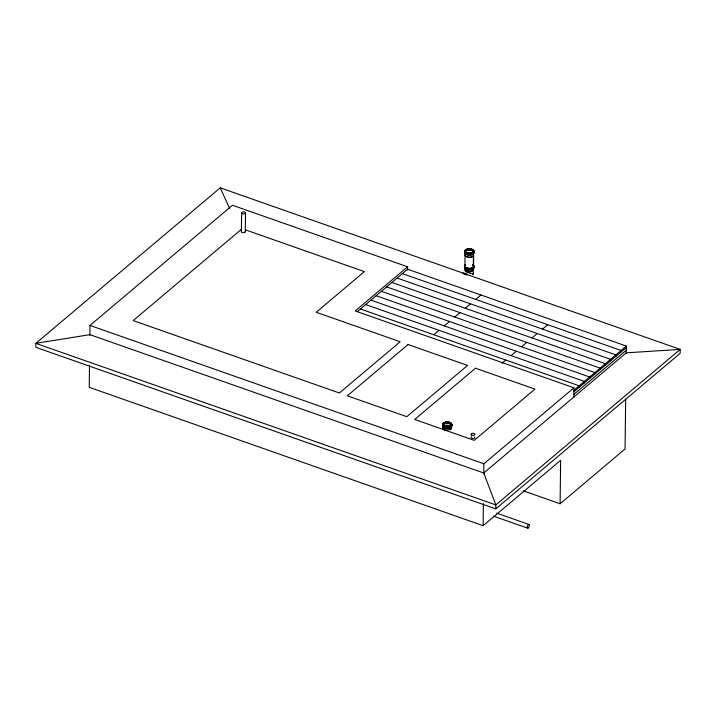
<?xml version="1.0" encoding="UTF-8"?>
<svg xmlns="http://www.w3.org/2000/svg" width="716" height="716" viewBox="0 0 716 716"><rect width="100%" height="100%" fill="white"/><g stroke="black" fill="none" stroke-linecap="round" stroke-linejoin="round"><path stroke-width="1.07" d="M464.944 268.992L465.051 254.896L465.713 253.741M473.312 265.976L473.383 256.212M473.562 265.976L473.652 255.138A4.305 2.345 0.4 0 1 469.168 257.357A4.305 2.345 0.4 0 1 465.051 254.896L465.248 254.287M89.5 365.223L89.232 387.329L483.112 525.678L560.637 460.298L560.109 503.76L523.28 490.818M89.867 335.383L89.992 325.431L232.467 205.259L407.601 266.782L407.556 270.066M241.39 231.76L241.623 212.894M245.302 231.868L245.534 213.01A1.96 1.056 0.7 0 0 242.67 212.008A1.96 1.056 0.7 0 0 242.527 213.833A1.96 1.056 0.7 0 0 245.534 213.01M483.112 525.678L483.381 503.572M483.748 473.732L483.873 463.78L573.963 387.795L355.217 310.959L407.601 266.782M495.767 508.87L495.821 504.914L483.756 472.999L89.876 334.649L35.845 343.349L35.8 347.305L495.767 508.87L680.155 353.355L680.2 349.399L220.233 187.834L35.845 343.349L495.821 504.914L680.2 349.399L626.232 352.836L483.756 472.999M573.847 397.675L573.963 387.795M579.154 387.329L579.172 385.808L360.425 308.981M584.399 382.908L584.417 381.395L365.661 304.56M589.635 378.487L589.653 376.974L370.906 300.138M594.871 374.074L594.889 372.562L376.142 295.726M600.106 369.653L600.124 368.14L381.377 291.305M605.351 365.241L605.369 363.719L386.613 286.883M610.587 360.819L610.605 359.307L391.858 282.471M615.823 356.398L615.841 354.885L397.094 278.05M621.058 351.986L621.076 350.464L402.329 273.628M625.668 398.991L625.059 448.977L560.109 503.76M626.232 353.489L626.321 346.052L407.565 269.216L357.436 311.514M473.437 272.554L473.5 271.999M473.097 273.073L472.632 274.649M473.33 273.118L472.846 274.738M241.292 229.406L133.185 320.58L339.384 393.003L400.146 341.756L316.212 312.274L364.399 271.632L245.302 229.8M433.78 334.739L439.024 330.327M444.26 325.905L449.496 321.493M454.732 317.072L459.976 312.65M465.212 308.238L470.448 303.817M475.692 299.395L480.928 294.983M502.077 363.209L505.818 360.05M511.054 355.637L516.299 351.207M521.534 346.804L526.77 342.373M532.006 337.97L537.251 333.54M542.486 329.127L547.722 324.697M573.937 390.229L626.321 346.052M573.919 391.741L626.303 347.564M573.883 394.382L626.267 350.196M465.346 271.543L470.815 273.593M89.992 325.431L483.873 463.78M496.761 513.148L528.954 524.461M493.405 516.12L527.683 528.157M472.327 253.536L470.555 252.909A4.045 2.211 0.4 0 0 466.608 253.375M451.035 426.566C448.86 424.821 444.189 424.472 442.927 427.398C443.956 430.629 450.248 430.844 451.554 427.738L451.438 427.139M474.502 436.939L474.824 437.718A1.835 0.993 0.7 0 1 474.028 438.362L472.587 438.496A2.023 1.092 0.7 0 1 471.334 438.049L471.012 437.27A1.835 0.993 0.7 0 1 471.432 436.796M220.233 187.834L229.657 208.562M451.313 428.92A4.305 2.327 0.7 0 1 450.122 429.931M444.905 430.137A4.305 2.327 0.7 0 1 444.045 429.734M443.401 429.233A4.305 2.327 0.7 0 1 443.007 428.66M442.909 428.061A4.305 2.327 0.7 0 1 443.106 427.461M444.296 426.459A4.305 2.327 0.7 0 1 450.373 426.647M443.159 428.07A4.045 2.184 0.7 0 1 443.347 427.506M445.334 426.235A4.045 2.184 0.7 0 1 450.185 426.736M442.944 425.555A4.305 2.327 0.7 0 1 447.974 423.407A4.305 2.327 0.7 0 1 451.349 426.423M450.149 427.425A4.305 2.327 0.7 0 1 445.952 427.9M444.94 427.631A4.305 2.327 0.7 0 1 444.072 427.237M443.428 426.736A4.305 2.327 0.7 0 1 443.043 426.163M451.277 424.588A4.556 2.461 0.7 0 1 447.643 428.141A4.556 2.461 0.7 0 1 442.891 424.919M443.392 424.337A4.556 2.461 0.7 0 1 450.588 424.051M451.501 424.525A4.806 2.595 0.7 0 1 447.67 428.275A4.806 2.595 0.7 0 1 442.658 424.874M448.69 422.234A4.806 2.595 0.7 0 1 451.071 426.315A4.806 2.595 0.7 0 1 443.204 426.065A4.806 2.595 0.7 0 1 446.202 422.163M466.438 253.276A4.305 2.345 0.4 0 1 472.515 253.446M473.392 255.129A4.045 2.211 0.4 0 1 472.766 256.212M472.095 256.65A4.045 2.211 0.4 0 1 466.367 256.489M465.758 256.015A4.045 2.211 0.4 0 1 465.928 253.813M472.658 270.308A4.045 2.211 0.4 0 1 471.978 270.746M469.07 271.319A4.045 2.211 0.4 0 1 467.074 270.961M466.259 270.585A4.045 2.211 0.4 0 1 465.284 269.574M473.437 269.646A4.305 2.345 0.4 0 1 468.13 271.373A4.305 2.345 0.4 0 1 465.132 268.384M473.679 251.334A4.305 2.345 0.4 0 1 467.074 253.178A4.305 2.345 0.4 0 1 467.387 249.123A4.305 2.345 0.4 0 1 473.679 251.334A4.806 2.622 0.4 0 1 471.96 254.744A4.806 2.622 0.4 0 1 465.561 254.099A4.806 2.622 0.4 0 1 466.116 250.573M465.561 253.589A4.305 2.345 0.4 0 1 468.989 250.179A4.305 2.345 0.4 0 1 473.473 253.24M471.361 254.61A4.305 2.345 0.4 0 1 467.065 254.493M473.401 251.397A4.556 2.479 0.4 0 1 469.58 255.003A4.556 2.479 0.4 0 1 465.158 251.549A4.556 2.479 0.4 0 1 472.721 250.86M470.815 249.043A4.806 2.622 0.4 0 1 473.195 253.151A4.806 2.622 0.4 0 1 465.328 252.927A4.806 2.622 0.4 0 1 468.327 248.971M463.163 273.548A4.305 2.962 47.7 0 1 466.796 274.828M462.957 273.736A4.305 2.962 47.7 0 1 465.704 274.353M462.849 273.521A4.556 3.141 47.7 0 1 465.758 274.174M463.055 273.333A4.556 3.141 47.7 0 1 466.904 274.684M462.733 273.306A4.806 3.312 47.7 0 1 466.796 274.729M464.809 274.264A4.305 2.954 47.3 0 1 465.74 274.783M473.536 269.529A4.305 2.345 0.4 0 1 468.855 271.946A4.305 2.345 0.4 0 1 465.033 269.073M472.793 265.493A4.806 2.622 0.4 0 1 472.802 269.037A4.806 2.622 0.4 0 1 466.34 269.314A4.806 2.622 0.4 0 1 465.194 265.824M472.802 264.562A4.806 2.622 0.4 0 1 472.811 268.106A4.806 2.622 0.4 0 1 466.34 268.384A4.806 2.622 0.4 0 1 465.203 264.893M473.097 265.018A4.538 2.479 0.4 0 1 469.454 268.795A4.538 2.479 0.4 0 1 465.239 265.153M473.571 268.393A4.538 2.479 0.4 0 1 468.837 271.579A4.538 2.479 0.4 0 1 465.212 267.945M473.276 268.419A4.538 2.479 0.4 0 1 466.179 269.055M465.418 268.554A4.538 2.479 0.4 0 1 465.23 266.084M473.589 266.531A4.538 2.479 0.4 0 1 473.688 267.811M472.426 268.858A4.305 2.345 0.4 0 1 471.567 269.243M467.262 269.323A4.305 2.345 0.4 0 1 466.34 268.965M464.952 267.328A4.305 2.345 0.4 0 1 465.051 266.719M472.9 264.777A4.305 2.345 0.4 0 1 470.009 268.33A4.305 2.345 0.4 0 1 465.06 265.475M473.097 264.705A4.538 2.479 0.4 0 1 469.454 268.482A4.538 2.479 0.4 0 1 465.239 264.839M473.464 266.853A4.305 2.345 0.4 0 1 468.327 268.607A4.305 2.345 0.4 0 1 465.06 265.788M472.891 265.081A4.305 2.345 0.4 0 1 473.562 266.245M245.257 231.402A1.96 1.056 0.7 0 1 243.01 232.655A1.96 1.056 0.7 0 1 241.695 231.035M468.3 271.4L468.3 271.892L468.3 271.4M470.51 273.405L470.967 273.628L470.51 273.405M408.075 344.539L347.314 395.796L406.786 416.685L467.548 365.437L408.075 344.539M475.478 368.221L414.716 419.469L474.198 440.358L534.959 389.11L475.478 368.221M444.949 426.315A4.305 2.327 0.7 0 0 451.554 424.507A4.305 2.327 0.7 0 0 445.262 422.297A4.305 2.327 0.7 0 0 444.949 426.315M444.949 426.647A4.305 2.327 0.7 0 0 451.554 424.839A4.305 2.327 0.7 0 0 445.254 422.628A4.305 2.327 0.7 0 0 444.949 426.647M444.815 426.763A4.556 2.461 0.7 0 0 451.805 424.848A4.556 2.461 0.7 0 0 445.137 422.503A4.556 2.461 0.7 0 0 444.815 426.763M444.815 426.432A4.556 2.461 0.7 0 0 451.805 424.516A4.556 2.461 0.7 0 0 445.146 422.171A4.556 2.461 0.7 0 0 444.815 426.432M471.746 435.131A1.96 1.056 0.7 0 0 474.95 434.558A1.96 1.056 0.7 0 0 472.381 433.341A1.96 1.056 0.7 0 0 471.746 435.131M528.453 527.808A1.96 0.868 -70.6 0 0 529.151 524.586A1.96 0.868 -70.6 0 0 527.352 526.529A1.96 0.868 -70.6 0 0 528.453 527.808M467.074 253.509A4.305 2.345 0.4 0 0 473.679 251.656A4.305 2.345 0.4 0 0 467.378 249.445A4.305 2.345 0.4 0 0 467.074 253.509M466.939 253.625A4.556 2.479 0.4 0 0 473.929 251.665A4.556 2.479 0.4 0 0 467.262 249.329A4.556 2.479 0.4 0 0 466.939 253.625M466.939 253.294A4.556 2.479 0.4 0 0 473.929 251.334A4.556 2.479 0.4 0 0 467.271 248.998A4.556 2.479 0.4 0 0 466.939 253.294"/></g></svg>
